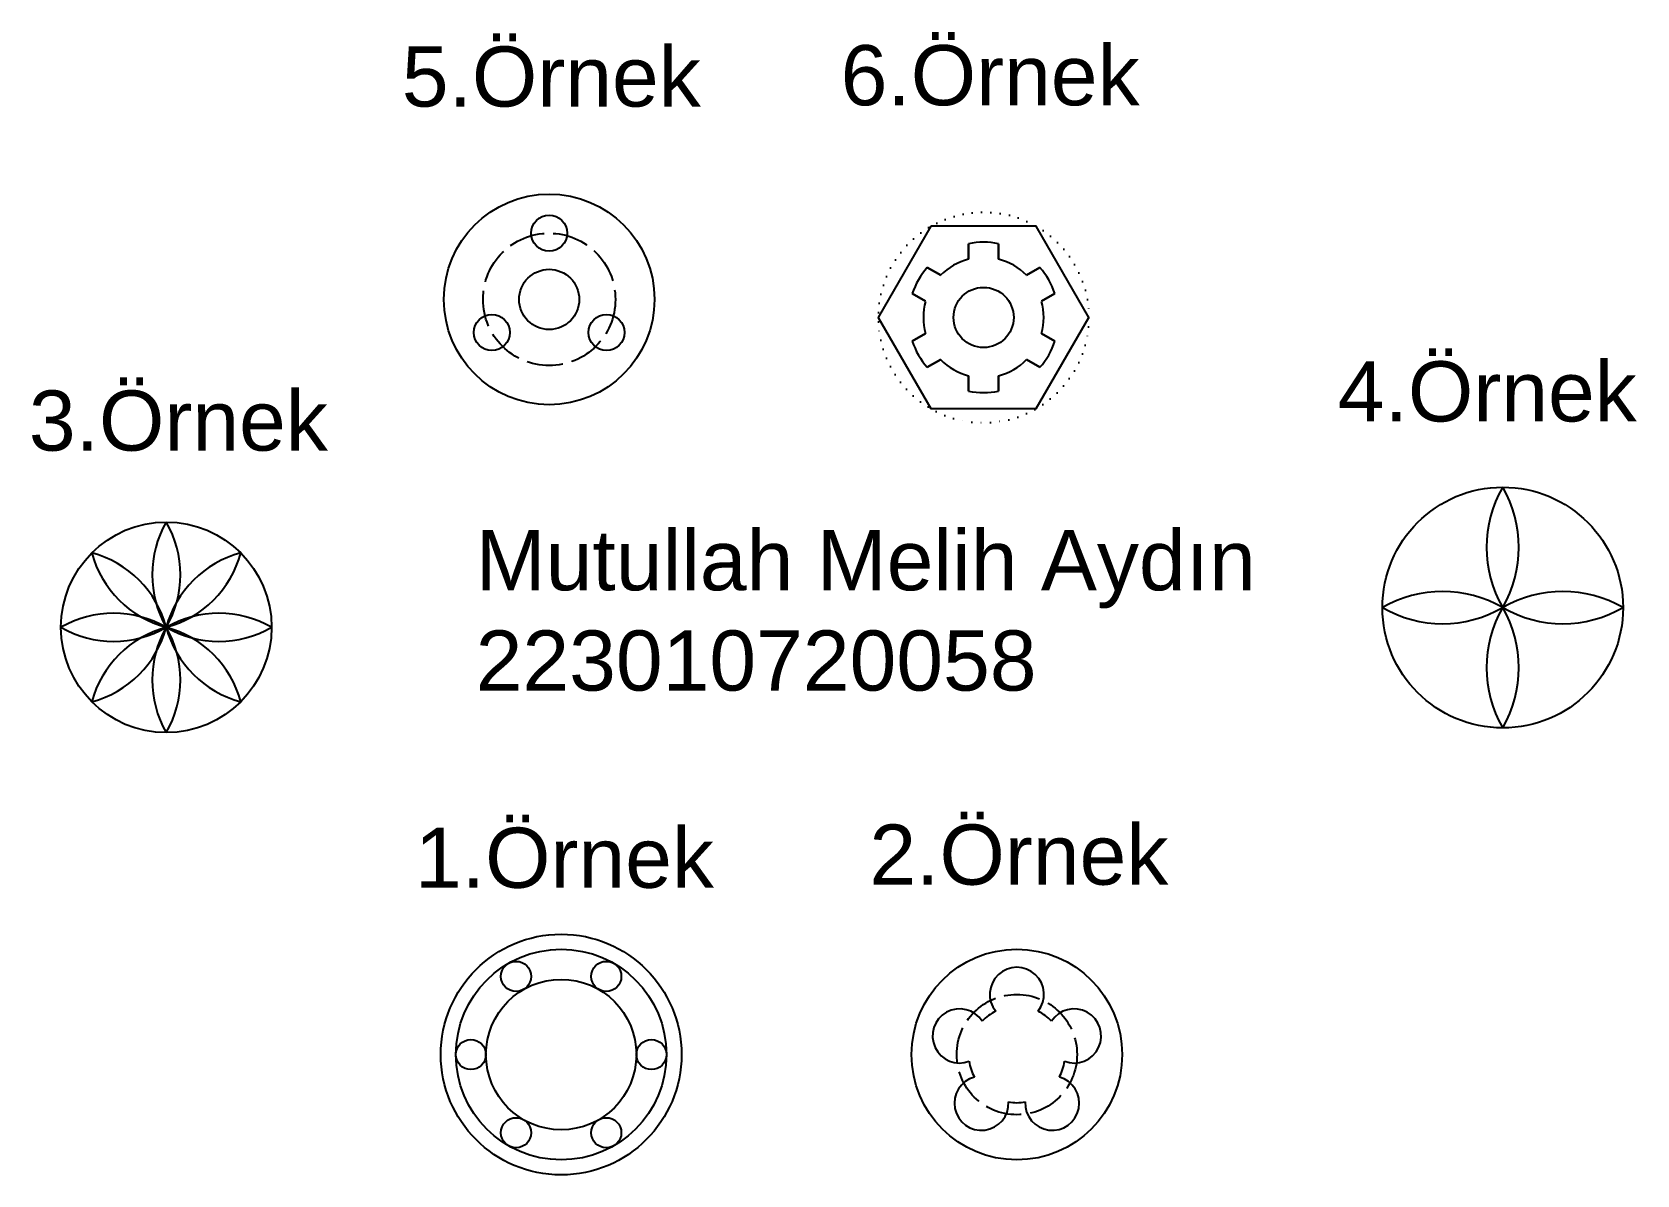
# Model space of a CAD drawing. Header units: millimetres. Extents: x 1551 to 2085, y 1834 to 2214.
import ezdxf

# ---------------------------------------------------------------- set-up
doc = ezdxf.new("R2010")
doc.units = ezdxf.units.MM
doc.linetypes.add('ACAD_ISO02W100', pattern=[15, 12, -3])
doc.linetypes.add('ACAD_ISO07W100', pattern=[3, 0, -3])
doc.styles.get("Standard").update_dxf_attribs({"font": 'arial.ttf'})

# ---------------------------------------------------------------- blocks, each defined once
blk = doc.blocks.new('*U1')
blk.add_circle((0, 0), 5)
blk = doc.blocks.new('*U2')
at = {"color": 0, "linetype": 'ByBlock', "lineweight": -2, "transparency": 16777216}
for p, rotation in [((1712.34, 1899.95), 299.9999999999999), ((1742.34, 1899.95), 240), ((1757.34, 1873.97), 180), ((1712.34, 1847.99), 59.99999999999999), ((1742.34, 1847.99), 120)]:
    blk.add_blockref('*U1', p, dxfattribs=dict(at, rotation=rotation))
blk.add_blockref('*U1', (1697.34, 1873.97), dxfattribs=at)
blk = doc.blocks.new('*U3')
for centre, start, end in [((30.31, 0), 150, 210), ((-30.31, 0), 330, 30)]:
    blk.add_arc(centre, 35, start, end)
blk = doc.blocks.new('*U4')
at = {"color": 0, "linetype": 'ByBlock', "lineweight": -2, "transparency": 16777216}
blk.add_blockref('*U3', (2009.7, 1891.47), dxfattribs=at)
for p, rotation in [((1997.33, 1886.34), 45.00000000000001), ((2022.08, 1886.34), 315), ((1992.2, 1873.97), 90), ((2027.2, 1873.97), 270), ((1997.33, 1861.59), 135), ((2009.7, 1856.47), 180), ((2022.08, 1861.59), 225)]:
    blk.add_blockref('*U3', p, dxfattribs=dict(at, rotation=rotation))
blk = doc.blocks.new('*U5')
for centre, start, end in [((34.64, 0), 150, 210), ((-34.64, 0), 330, 30)]:
    blk.add_arc(centre, 40, start, end)
blk = doc.blocks.new('*U6')
at = {"color": 0, "linetype": 'ByBlock', "lineweight": -2, "transparency": 16777216}
blk.add_blockref('*U5', (2160.32, 1893.97), dxfattribs=at)
for p, rotation in [((2140.32, 1873.97), 89.99999999999997), ((2180.32, 1873.97), 270), ((2160.32, 1853.97), 180)]:
    blk.add_blockref('*U5', p, dxfattribs=dict(at, rotation=rotation))
blk = doc.blocks.new('*U7')
blk.add_circle((0, 0), 6)
blk = doc.blocks.new('*U8')
at = {"color": 0, "linetype": 'ByBlock', "lineweight": -2, "transparency": 16777216}
blk.add_blockref('*U7', (2304.02, 1895.97), dxfattribs=at)
for p, rotation in [((2284.97, 1862.97), 120), ((2323.07, 1862.97), 240)]:
    blk.add_blockref('*U7', p, dxfattribs=dict(at, rotation=rotation))

msp = doc.modelspace()

# ---------------------------------------------------------------- linework, layer by layer
for p, q in [((1862.76, 2143.48), (1862.76, 2138.35)), ((1862.76, 2138.35), (1862.76, 2143.48)), ((1872.76, 2143.48), (1872.76, 2138.35)), ((1872.76, 2138.35), (1872.76, 2143.48)), ((1849.05, 2135.56), (1853.49, 2133)), ((1853.49, 2133), (1849.05, 2135.56)), ((1886.47, 2135.56), (1882.03, 2133)), ((1882.03, 2133), (1886.47, 2135.56)), ((1844.05, 2126.9), (1848.49, 2124.34)), ((1848.49, 2124.34), (1844.05, 2126.9)), ((1891.47, 2126.9), (1887.03, 2124.34)), ((1887.03, 2124.34), (1891.47, 2126.9)), ((1844.05, 2111.07), (1848.49, 2113.63)), ((1848.49, 2113.63), (1844.05, 2111.07)), ((1891.47, 2111.07), (1887.03, 2113.63)), ((1887.03, 2113.63), (1891.47, 2111.07)), ((1849.05, 2102.41), (1853.49, 2104.97)), ((1853.49, 2104.97), (1849.05, 2102.41)), ((1886.47, 2102.41), (1882.03, 2104.97)), ((1882.03, 2104.97), (1886.47, 2102.41)), ((1862.76, 2094.49), (1862.76, 2099.62)), ((1862.76, 2099.62), (1862.76, 2094.49)), ((1872.76, 2094.49), (1872.76, 2099.62)), ((1872.76, 2099.62), (1872.76, 2094.49))]:
    msp.add_line(p, q)
msp.add_lwpolyline([(1850.26, 2149.29), (1832.76, 2118.98), (1850.26, 2088.67), (1885.26, 2088.67), (1902.76, 2118.98), (1885.26, 2149.29)], close=True)
for centre, radius in [((1723.36, 2124.97), 35), ((1723.36, 2124.97), 10), ((1867.76, 2118.98), 10), ((2040.33, 2022.55), 40), ((1596.08, 2015.98), 35), ((1727.34, 1873.97), 40), ((1727.34, 1873.97), 35), ((1878.82, 1873.97), 35), ((1727.34, 1873.97), 25)]:
    msp.add_circle(centre, radius)
at = {"linetype": 'ACAD_ISO07W100'}
msp.add_circle((1867.76, 2118.98), 35, dxfattribs=at)
at = {"linetype": 'ACAD_ISO02W100'}
for centre, radius in [((1723.36, 2124.97), 22), ((1878.82, 1873.97), 20)]:
    msp.add_circle(centre, radius, dxfattribs=at)
for centre, radius, start, end in [((1867.76, 2118.98), 25, 78.463, 101.537), ((1867.76, 2118.98), 25, 138.463, 161.537), ((1867.76, 2118.98), 20, 104.4775, 135.5225), ((1867.76, 2118.98), 20, 44.4775, 75.5225), ((1867.76, 2118.98), 25, 18.463, 41.537), ((1867.76, 2118.98), 20, 164.4775, 195.5225), ((1867.76, 2118.98), 20, 344.4775, 15.5225), ((1867.76, 2118.98), 25, 198.463, 221.537), ((1867.76, 2118.98), 25, 318.463, 341.537), ((1867.76, 2118.98), 20, 224.4775, 255.5225), ((1867.76, 2118.98), 20, 284.4775, 315.5225), ((1867.76, 2118.98), 25, 258.463, 281.537), ((1878.82, 1893.97), 9, 321.3178, 218.6822), ((1859.8, 1880.15), 9, 33.3178, 290.6822), ((1897.84, 1880.15), 9, 249.3178, 146.6822), ((1878.82, 1873.97), 16, 116.0466, 135.9534), ((1878.82, 1873.97), 16, 44.0466, 63.9534), ((1878.82, 1873.97), 16, 188.0466, 207.9534), ((1878.82, 1873.97), 16, 332.0466, 351.9534), ((1867.07, 1857.79), 9, 105.3178, 2.6822), ((1890.58, 1857.79), 9, 177.3178, 74.6822), ((1878.82, 1873.97), 16, 260.0466, 279.9534)]:
    msp.add_arc(centre, radius, start, end)

# ---------------------------------------------------------------- block references
for name, p in [('*U8', (-580.66, 251)), ('*U6', (-120, 148.58)), ('*U4', (-413.63, 142.01)), ('*U2', (0, 0))]:
    msp.add_blockref(name, p)

# ---------------------------------------------------------------- texts
at = {"char_height": 20, "attachment_point": 1}
for s, width, insert in [('5.Örnek', 231.4562, (1674.37, 2209.06)), ('6.Örnek', 348.8113, (1820.25, 2209.49)), ('4.Örnek', 224.2932, (1985.51, 2104.4)), ('3.Örnek', 211.5085, (1550.41, 2094.7)), ('Mutullah Melih Aydın\\P223010720058', 352.8151, (1698.92, 2048.28)), ('\\pxi-3,l4,t4;1.Örnek', 221.9622, (1658.76, 1949.39)), ('2.Örnek', 281.0026, (1829.8, 1950.43))]:
    msp.add_mtext_dynamic_manual_height_columns(s, width=width, gutter_width=273.98, heights=[0], dxfattribs=dict(at, insert=insert))

doc.saveas('drawing.dxf')
